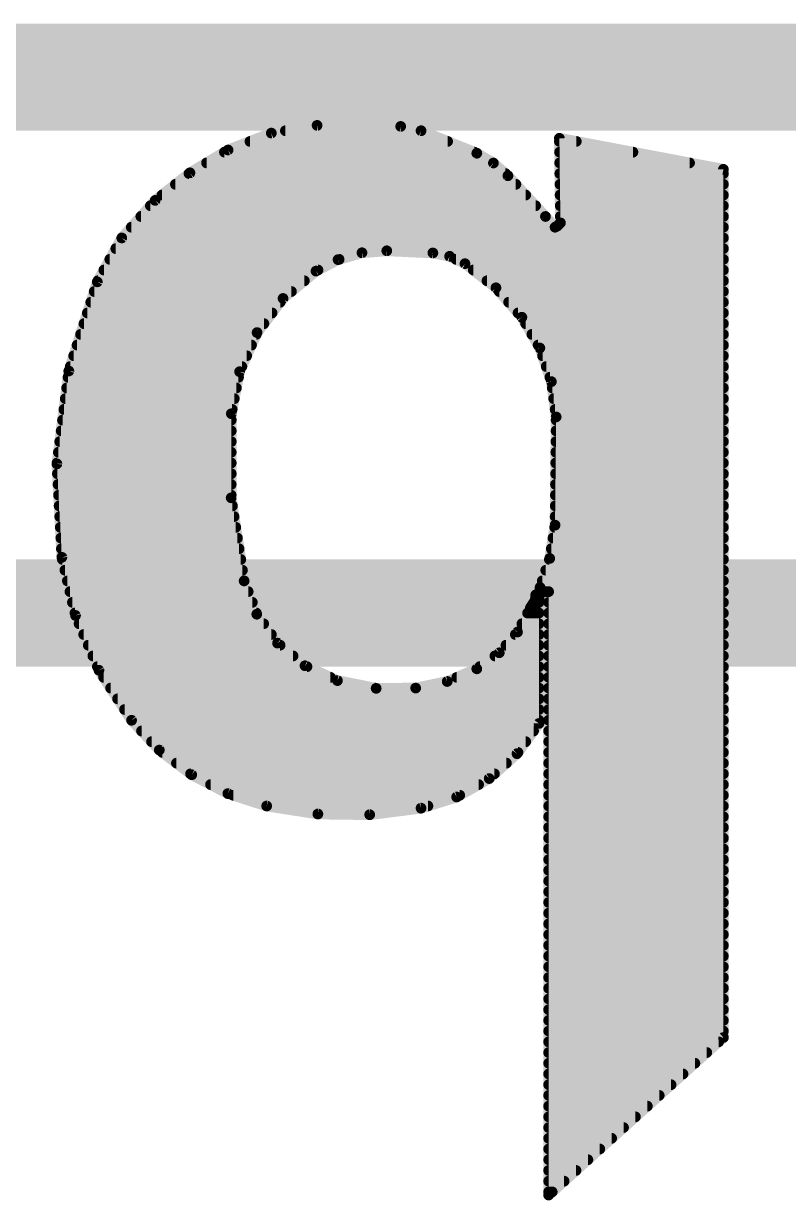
# Model space of a CAD drawing. Extents: x -15.6 to 66.2, y -11.4 to 53.5.
# Drawn here: x 34.151 to 35.963, y 22.738 to 25.527 of the extents above; entities that cross this region are included whole.
import ezdxf

# ---------------------------------------------------------------- set-up
doc = ezdxf.new("R2010")
doc.units = 0
doc.layers.add('1', color=12, linetype='CONTINUOUS')
doc.layers.add('22', color=40, linetype='CONTINUOUS')

msp = doc.modelspace()

# ---------------------------------------------------------------- linework, layer by layer
at = {"layer": '1', "const_width": 0.254}
for points in [[(20.32, 25.4), (39.37, 25.4)], [(22.86, 24.13), (41.91, 24.13)]]:
    msp.add_lwpolyline(points, dxfattribs=at)
at = {"layer": '22', "const_width": 0.0254}
for points in [[(34.8463, 25.2857), (34.7378, 25.2673)], [(35.0444, 25.2832), (34.8463, 25.2857)], [(35.0926, 25.273), (35.0444, 25.2832)], [(34.7378, 25.2673), (34.6354, 25.2273)], [(34.7713, 25.273), (35.0926, 25.273)], [(35.2247, 25.2197), (35.0926, 25.273)], [(35.4203, 25.2552), (35.4228, 25.0546)], [(35.8089, 25.1816), (35.4203, 25.2552)], [(34.6354, 25.2273), (34.5452, 25.1732)], [(34.6873, 25.2476), (35.1556, 25.2476)], [(35.4204, 25.2476), (35.4604, 25.2476)], [(34.6269, 25.2222), (35.2185, 25.2222)], [(35.264, 25.1964), (35.2247, 25.2197)], [(35.4207, 25.2222), (35.5945, 25.2222)], [(34.5452, 25.1732), (34.4627, 25.1079)], [(34.5429, 25.1714), (35.2926, 25.1714)], [(34.5845, 25.1968), (35.2634, 25.1968)], [(35.2984, 25.1663), (35.264, 25.1964)], [(35.421, 25.1968), (35.7286, 25.1968)], [(35.4213, 25.1714), (35.8089, 25.1714)], [(35.8089, 23.1242), (35.8089, 25.1816)], [(34.5108, 25.146), (35.3171, 25.146)], [(35.3873, 25.0698), (35.2984, 25.1663)], [(35.4217, 25.146), (35.8089, 25.146)], [(34.4787, 25.1206), (35.3405, 25.1206)], [(35.422, 25.1206), (35.8089, 25.1206)], [(34.4627, 25.1079), (34.3836, 25.0189)], [(34.4514, 25.0952), (35.3639, 25.0952)], [(35.4223, 25.0952), (35.8089, 25.0952)], [(34.4288, 25.0698), (35.3873, 25.0698)], [(35.4101, 25.0444), (35.3873, 25.0698)], [(35.4226, 25.0698), (35.8089, 25.0698)], [(34.4062, 25.0444), (35.4101, 25.0444)], [(35.4152, 25.0469), (35.4101, 25.0444)], [(35.4101, 25.0444), (35.8089, 25.0444)], [(35.4228, 25.0546), (35.4152, 25.0469)], [(34.3836, 25.0189), (34.3256, 24.9149)], [(34.3837, 25.019), (35.8089, 25.019)], [(34.3695, 24.9936), (35.8089, 24.9936)], [(34.896, 24.9675), (34.9526, 24.9838)], [(34.9526, 24.9838), (35.0114, 24.9885)], [(35.0114, 24.9885), (35.1206, 24.9834)], [(35.1206, 24.9834), (35.1603, 24.9755)], [(34.3553, 24.9682), (34.8985, 24.9682)], [(34.8437, 24.9403), (34.896, 24.9675)], [(35.1603, 24.9755), (35.1968, 24.958)], [(35.1755, 24.9682), (35.8089, 24.9682)], [(35.1968, 24.958), (35.27, 24.9008)], [(34.3412, 24.9428), (34.8485, 24.9428)], [(34.7656, 24.8754), (34.8437, 24.9403)], [(35.2163, 24.9428), (35.8089, 24.9428)], [(34.3256, 24.9149), (34.2582, 24.7036)], [(34.327, 24.9174), (34.8161, 24.9174)], [(35.2488, 24.9174), (35.8089, 24.9174)], [(35.27, 24.9008), (35.3314, 24.831)], [(34.3102, 24.8666), (34.7589, 24.8666)], [(34.3183, 24.892), (34.7855, 24.892)], [(34.7042, 24.7946), (34.7656, 24.8754)], [(35.2778, 24.892), (35.8089, 24.892)], [(35.3001, 24.8666), (35.8089, 24.8666)], [(34.3021, 24.8412), (34.7396, 24.8412)], [(35.3224, 24.8412), (35.8089, 24.8412)], [(34.294, 24.8158), (34.7203, 24.8158)], [(35.3314, 24.831), (35.374, 24.7582)], [(35.3403, 24.8158), (35.8089, 24.8158)], [(34.2859, 24.7904), (34.7023, 24.7904)], [(34.6626, 24.702), (34.7042, 24.7946)], [(35.3551, 24.7904), (35.8089, 24.7904)], [(34.2778, 24.765), (34.6909, 24.765)], [(35.37, 24.765), (35.8089, 24.765)], [(35.374, 24.7582), (35.4014, 24.6784)], [(34.2697, 24.7396), (34.6795, 24.7396)], [(35.3804, 24.7396), (35.8089, 24.7396)], [(34.2582, 24.7036), (34.2299, 24.4836)], [(34.2616, 24.7142), (34.6681, 24.7142)], [(34.6431, 24.6024), (34.6626, 24.702)], [(35.3891, 24.7142), (35.8089, 24.7142)], [(34.2563, 24.6888), (34.6601, 24.6888)], [(35.3978, 24.6888), (35.8089, 24.6888)], [(35.4014, 24.6784), (35.4127, 24.5948)], [(34.253, 24.6634), (34.6551, 24.6634)], [(35.4034, 24.6634), (35.8089, 24.6634)], [(34.2498, 24.638), (34.6501, 24.638)], [(35.4069, 24.638), (35.8089, 24.638)], [(34.2432, 24.5872), (34.6431, 24.5872)], [(34.2465, 24.6126), (34.6451, 24.6126)], [(34.6428, 24.4031), (34.6431, 24.6024)], [(35.4127, 24.5948), (35.4101, 24.3383)], [(35.4103, 24.6126), (35.8089, 24.6126)], [(35.4126, 24.5872), (35.8089, 24.5872)], [(34.24, 24.5618), (34.643, 24.5618)], [(35.4124, 24.5618), (35.8089, 24.5618)], [(34.2367, 24.5364), (34.643, 24.5364)], [(35.4121, 24.5364), (35.8089, 24.5364)], [(34.2334, 24.511), (34.6429, 24.511)], [(35.4119, 24.511), (35.8089, 24.511)], [(34.2299, 24.4836), (34.2417, 24.2621)], [(34.2302, 24.4856), (34.6429, 24.4856)], [(35.4116, 24.4856), (35.8089, 24.4856)], [(34.2312, 24.4602), (34.6429, 24.4602)], [(35.4113, 24.4602), (35.8089, 24.4602)], [(34.2325, 24.4348), (34.6428, 24.4348)], [(35.4111, 24.4348), (35.8089, 24.4348)], [(34.2339, 24.4094), (34.6428, 24.4094)], [(34.6735, 24.2062), (34.6428, 24.4031)], [(35.4108, 24.4094), (35.8089, 24.4094)], [(34.2352, 24.384), (34.6458, 24.384)], [(35.4106, 24.384), (35.8089, 24.384)], [(34.2366, 24.3586), (34.6497, 24.3586)], [(35.4101, 24.3383), (35.3974, 24.2595)], [(35.4103, 24.3586), (35.8089, 24.3586)], [(34.2379, 24.3332), (34.6537, 24.3332)], [(34.2393, 24.3078), (34.6576, 24.3078)], [(35.4052, 24.3078), (35.8089, 24.3078)], [(35.4093, 24.3332), (35.8089, 24.3332)], [(34.2406, 24.2824), (34.6616, 24.2824)], [(35.4011, 24.2824), (35.8089, 24.2824)], [(34.2417, 24.2621), (34.274, 24.1244)], [(34.2429, 24.257), (34.6656, 24.257)], [(35.3974, 24.2595), (35.3746, 24.191)], [(35.3966, 24.257), (35.8089, 24.257)], [(34.2489, 24.2316), (34.6695, 24.2316)], [(35.3881, 24.2316), (35.8089, 24.2316)], [(34.2548, 24.2062), (34.6735, 24.2062)], [(34.7035, 24.1273), (34.6735, 24.2062)], [(35.3797, 24.2062), (35.8089, 24.2062)], [(34.2608, 24.1808), (34.6831, 24.1808)], [(35.3644, 24.1681), (35.3624, 24.1584)], [(35.372, 24.1656), (35.3644, 24.1732)], [(35.3644, 24.1732), (35.3644, 24.1681)], [(35.3746, 24.191), (35.3741, 24.1873)], [(35.3741, 24.1873), (35.3755, 24.1838)], [(35.3755, 24.1838), (35.3785, 24.1814)], [(35.3785, 24.1814), (35.3822, 24.1808)], [(35.3822, 24.1808), (35.3949, 24.1808)], [(35.3822, 24.1808), (35.8089, 24.1808)], [(35.3949, 24.1808), (35.3949, 22.7508)], [(34.2667, 24.1554), (34.6928, 24.1554)], [(35.3517, 24.1427), (35.321, 24.085)], [(35.3568, 24.1503), (35.3517, 24.1427)], [(35.3624, 24.1584), (35.3568, 24.1503)], [(35.3603, 24.1554), (35.372, 24.1554)], [(35.372, 23.8684), (35.372, 24.1656)], [(35.3949, 24.1554), (35.8089, 24.1554)], [(34.2727, 24.13), (34.7024, 24.13)], [(34.274, 24.1244), (34.3296, 23.9944)], [(34.7526, 24.0588), (34.7035, 24.1273)], [(35.345, 24.13), (35.372, 24.13)], [(35.3949, 24.13), (35.8089, 24.13)], [(34.2825, 24.1046), (34.7198, 24.1046)], [(35.321, 24.085), (35.2779, 24.0358)], [(35.3315, 24.1046), (35.372, 24.1046)], [(35.3949, 24.1046), (35.8089, 24.1046)], [(34.2934, 24.0792), (34.738, 24.0792)], [(34.8178, 24.0051), (34.7526, 24.0588)], [(35.316, 24.0792), (35.372, 24.0792)], [(35.3949, 24.0792), (35.8089, 24.0792)], [(34.3042, 24.0538), (34.7587, 24.0538)], [(34.3151, 24.0284), (34.7895, 24.0284)], [(35.2779, 24.0358), (35.2247, 23.9979)], [(35.2675, 24.0284), (35.372, 24.0284)], [(35.2937, 24.0538), (35.372, 24.0538)], [(35.3949, 24.0538), (35.8089, 24.0538)], [(35.3949, 24.0284), (35.8089, 24.0284)], [(34.3259, 24.003), (34.8224, 24.003)], [(34.8945, 23.97), (34.8178, 24.0051)], [(35.2319, 24.003), (35.372, 24.003)], [(35.3949, 24.003), (35.8089, 24.003)], [(34.3296, 23.9944), (34.4068, 23.876)], [(34.3406, 23.9776), (34.8779, 23.9776)], [(35.2247, 23.9979), (35.1546, 23.9679)], [(35.1773, 23.9776), (35.372, 23.9776)], [(35.3949, 23.9776), (35.8089, 23.9776)], [(34.3571, 23.9522), (34.9833, 23.9522)], [(34.9863, 23.9516), (34.8945, 23.97)], [(35.0799, 23.9522), (34.9863, 23.9516)], [(35.1546, 23.9679), (35.0799, 23.9522)], [(35.0799, 23.9522), (35.372, 23.9522)], [(35.3949, 23.9522), (35.8089, 23.9522)], [(34.3737, 23.9268), (35.372, 23.9268)], [(35.3949, 23.9268), (35.8089, 23.9268)], [(34.3902, 23.9014), (35.372, 23.9014)], [(35.3949, 23.9014), (35.8089, 23.9014)], [(34.4068, 23.876), (34.4726, 23.8053)], [(34.4068, 23.876), (35.372, 23.876)], [(35.32, 23.7968), (35.372, 23.8684)], [(35.3949, 23.876), (35.8089, 23.876)], [(34.4304, 23.8506), (35.3591, 23.8506)], [(35.3949, 23.8506), (35.8089, 23.8506)], [(34.4541, 23.8252), (35.3406, 23.8252)], [(34.4726, 23.8053), (34.5494, 23.7469)], [(35.3949, 23.8252), (35.8089, 23.8252)], [(34.4799, 23.7998), (35.3222, 23.7998)], [(35.254, 23.7378), (35.32, 23.7968)], [(35.3949, 23.7998), (35.8089, 23.7998)], [(34.5132, 23.7744), (35.2949, 23.7744)], [(34.5466, 23.749), (35.2665, 23.749)], [(35.3949, 23.7744), (35.8089, 23.7744)], [(35.3949, 23.749), (35.8089, 23.749)], [(34.5494, 23.7469), (34.635, 23.7023)], [(34.594, 23.7236), (35.2289, 23.7236)], [(35.1771, 23.6941), (35.254, 23.7378)], [(35.3949, 23.7236), (35.8089, 23.7236)], [(34.635, 23.7023), (34.7269, 23.6728)], [(34.6476, 23.6982), (35.1842, 23.6982)], [(35.0926, 23.6677), (35.1771, 23.6941)], [(35.3949, 23.6982), (35.8089, 23.6982)], [(34.7269, 23.6728), (34.8482, 23.6539)], [(34.7269, 23.6728), (35.1089, 23.6728)], [(34.9709, 23.6522), (35.0926, 23.6677)], [(35.3949, 23.6728), (35.8089, 23.6728)], [(34.8482, 23.6539), (34.9709, 23.6522)], [(35.3949, 23.6474), (35.8089, 23.6474)], [(35.3949, 23.622), (35.8089, 23.622)], [(35.3949, 23.5966), (35.8089, 23.5966)], [(35.3949, 23.5712), (35.8089, 23.5712)], [(35.3949, 23.5458), (35.8089, 23.5458)], [(35.3949, 23.5204), (35.8089, 23.5204)], [(35.3949, 23.495), (35.8089, 23.495)], [(35.3949, 23.4696), (35.8089, 23.4696)], [(35.3949, 23.4442), (35.8089, 23.4442)], [(35.3949, 23.4188), (35.8089, 23.4188)], [(35.3949, 23.3934), (35.8089, 23.3934)], [(35.3949, 23.368), (35.8089, 23.368)], [(35.3949, 23.3426), (35.8089, 23.3426)], [(35.3949, 23.3172), (35.8089, 23.3172)], [(35.3949, 23.2918), (35.8089, 23.2918)], [(35.3949, 23.2664), (35.8089, 23.2664)], [(35.3949, 23.241), (35.8089, 23.241)], [(35.3949, 23.2156), (35.8089, 23.2156)], [(35.3949, 23.1902), (35.8089, 23.1902)], [(35.3949, 23.1648), (35.8089, 23.1648)], [(35.3949, 23.1394), (35.8089, 23.1394)], [(35.3949, 22.7508), (35.8089, 23.1242)], [(35.3949, 23.114), (35.7976, 23.114)], [(35.3949, 23.0886), (35.7694, 23.0886)], [(35.3949, 23.0632), (35.7413, 23.0632)], [(35.3949, 23.0378), (35.7131, 23.0378)], [(35.3949, 23.0124), (35.6849, 23.0124)], [(35.3949, 22.987), (35.6568, 22.987)], [(35.3949, 22.9616), (35.6286, 22.9616)], [(35.3949, 22.9362), (35.6005, 22.9362)], [(35.3949, 22.9108), (35.5723, 22.9108)], [(35.3949, 22.8854), (35.5441, 22.8854)], [(35.3949, 22.86), (35.516, 22.86)], [(35.3949, 22.8346), (35.4878, 22.8346)], [(35.3949, 22.8092), (35.4596, 22.8092)], [(35.3949, 22.7838), (35.4315, 22.7838)], [(35.3949, 22.7584), (35.4033, 22.7584)]]:
    msp.add_lwpolyline(points, dxfattribs=at)
at = {"layer": '22', "const_width": 0.0127}
for points in [[(34.8464, 25.292, 1), (34.8462, 25.2794)], [(34.8474, 25.2794, 1), (34.8452, 25.292)], [(35.0457, 25.2894, 1), (35.0431, 25.277)], [(35.0443, 25.2769, 1), (35.0445, 25.2895)], [(34.7368, 25.2736, 1), (34.7389, 25.2611)], [(34.7402, 25.2614, 1), (34.7355, 25.2733)], [(34.7713, 25.2794, 1), (34.7713, 25.2666)], [(35.095, 25.2789, 1), (35.0902, 25.2671)], [(35.0913, 25.2668, 1), (35.0939, 25.2792)], [(35.0926, 25.2666, 1), (35.0926, 25.2794)], [(35.4266, 25.2553, 1), (35.414, 25.2551)], [(35.4215, 25.2614, 1), (35.4191, 25.249)], [(34.6387, 25.2219, 1), (34.6321, 25.2327)], [(34.6873, 25.254, 1), (34.6873, 25.2413)], [(35.1556, 25.2413, 1), (35.1556, 25.254)], [(35.4204, 25.254, 1), (35.4204, 25.2413)], [(35.4604, 25.2413, 1), (35.4604, 25.254)], [(34.6269, 25.2286, 1), (34.6269, 25.2158)], [(34.6331, 25.2332, 1), (34.6377, 25.2214)], [(35.2279, 25.2252, 1), (35.2215, 25.2142)], [(35.2185, 25.2158, 1), (35.2185, 25.2286)], [(35.2223, 25.2138, 1), (35.2271, 25.2256)], [(35.4207, 25.2286, 1), (35.4207, 25.2158)], [(35.5945, 25.2158, 1), (35.5945, 25.2286)], [(34.5429, 25.1778, 1), (34.5429, 25.1651)], [(34.5419, 25.1787, 1), (34.5484, 25.1678)], [(34.5491, 25.1682, 1), (34.5412, 25.1782)], [(34.5845, 25.2032, 1), (34.5845, 25.1904)], [(35.2682, 25.2012, 1), (35.2599, 25.1917)], [(35.2608, 25.191, 1), (35.2673, 25.2019)], [(35.2634, 25.1904, 1), (35.2634, 25.2032)], [(35.2926, 25.1651, 1), (35.2926, 25.1778)], [(35.421, 25.2032, 1), (35.421, 25.1904)], [(35.4213, 25.1778, 1), (35.4213, 25.1651)], [(35.7286, 25.1904, 1), (35.7286, 25.2032)], [(35.8152, 25.1816, 1), (35.8026, 25.1816)], [(35.8077, 25.1754, 1), (35.8101, 25.1878)], [(35.8089, 25.1651, 1), (35.8089, 25.1778)], [(34.5108, 25.1524, 1), (34.5108, 25.1396)], [(35.3031, 25.1706, 1), (35.2937, 25.162)], [(35.2942, 25.1615, 1), (35.3026, 25.1711)], [(35.3171, 25.1396, 1), (35.3171, 25.1524)], [(35.4217, 25.1524, 1), (35.4217, 25.1396)], [(35.8089, 25.1396, 1), (35.8089, 25.1524)], [(34.4787, 25.127, 1), (34.4787, 25.1142)], [(35.3405, 25.1142, 1), (35.3405, 25.127)], [(35.422, 25.127, 1), (35.422, 25.1142)], [(35.8089, 25.1142, 1), (35.8089, 25.127)], [(34.4514, 25.1016, 1), (34.4514, 25.0889)], [(34.4588, 25.1129, 1), (34.4666, 25.1029)], [(34.4674, 25.1037, 1), (34.458, 25.1121)], [(35.3639, 25.0889, 1), (35.3639, 25.1016)], [(35.4223, 25.1016, 1), (35.4223, 25.0889)], [(35.8089, 25.0889, 1), (35.8089, 25.1016)], [(34.4288, 25.0762, 1), (34.4288, 25.0634)], [(35.392, 25.074, 1), (35.3826, 25.0656)], [(35.3826, 25.0655, 1), (35.392, 25.0741)], [(35.3873, 25.0634, 1), (35.3873, 25.0762)], [(35.4226, 25.0762, 1), (35.4226, 25.0634)], [(35.8089, 25.0634, 1), (35.8089, 25.0762)], [(34.4062, 25.0508, 1), (34.4062, 25.038)], [(35.4101, 25.0508, 1), (35.4101, 25.038)], [(35.4073, 25.0501, 1), (35.4129, 25.0387)], [(35.4054, 25.0402, 1), (35.4148, 25.0486)], [(35.4107, 25.0514, 1), (35.4197, 25.0424)], [(35.4101, 25.038, 1), (35.4101, 25.0508)], [(35.418, 25.0412, 1), (35.4124, 25.0526)], [(35.4165, 25.0545, 1), (35.4291, 25.0547)], [(35.4273, 25.0501, 1), (35.4183, 25.0591)], [(35.8089, 25.038, 1), (35.8089, 25.0508)], [(34.3788, 25.0231, 1), (34.3883, 25.0147)], [(34.3837, 25.0254, 1), (34.3837, 25.0127)], [(34.3891, 25.0158, 1), (34.378, 25.022)], [(35.8089, 25.0127, 1), (35.8089, 25.0254)], [(34.3695, 25, 1), (34.3695, 24.9872)], [(34.9521, 24.9901, 1), (34.9532, 24.9774)], [(34.9544, 24.9777, 1), (34.9509, 24.9899)], [(35.0117, 24.9948, 1), (35.0111, 24.9822)], [(35.0119, 24.9822, 1), (35.0109, 24.9948)], [(35.1218, 24.9896, 1), (35.1194, 24.9772)], [(35.1203, 24.9771, 1), (35.1209, 24.9897)], [(35.8089, 24.9872, 1), (35.8089, 25)], [(34.3553, 24.9746, 1), (34.3553, 24.9618)], [(34.8942, 24.9736, 1), (34.8978, 24.9614)], [(34.8989, 24.9618, 1), (34.8931, 24.9731)], [(34.8985, 24.9618, 1), (34.8985, 24.9746)], [(35.163, 24.9812, 1), (35.1575, 24.9697)], [(35.159, 24.9692, 1), (35.1615, 24.9817)], [(35.1755, 24.9746, 1), (35.1755, 24.9618)], [(35.2007, 24.963, 1), (35.1929, 24.953)], [(35.1941, 24.9523, 1), (35.1995, 24.9637)], [(35.8089, 24.9618, 1), (35.8089, 24.9746)], [(34.3412, 24.9492, 1), (34.3412, 24.9365)], [(34.8408, 24.9459, 1), (34.8466, 24.9347)], [(34.8478, 24.9354, 1), (34.8396, 24.9452)], [(34.8485, 24.9365, 1), (34.8485, 24.9492)], [(35.2163, 24.9492, 1), (35.2163, 24.9365)], [(35.8089, 24.9365, 1), (35.8089, 24.9492)], [(34.3201, 24.918, 1), (34.3311, 24.9118)], [(34.3316, 24.913, 1), (34.3196, 24.9168)], [(34.327, 24.9238, 1), (34.327, 24.911)], [(34.8161, 24.911, 1), (34.8161, 24.9238)], [(35.2488, 24.9238, 1), (35.2488, 24.911)], [(35.2748, 24.905, 1), (35.2653, 24.8966)], [(35.2661, 24.8958, 1), (35.274, 24.9058)], [(35.8089, 24.911, 1), (35.8089, 24.9238)], [(34.3102, 24.873, 1), (34.3102, 24.8603)], [(34.3183, 24.8984, 1), (34.3183, 24.8856)], [(34.7589, 24.8603, 1), (34.7589, 24.873)], [(34.7616, 24.8803, 1), (34.7697, 24.8706)], [(34.7707, 24.8716, 1), (34.7606, 24.8793)], [(34.7855, 24.8856, 1), (34.7855, 24.8984)], [(35.2778, 24.8984, 1), (35.2778, 24.8856)], [(35.3001, 24.873, 1), (35.3001, 24.8603)], [(35.8089, 24.8856, 1), (35.8089, 24.8984)], [(35.8089, 24.8603, 1), (35.8089, 24.873)], [(34.3021, 24.8476, 1), (34.3021, 24.8348)], [(34.7396, 24.8348, 1), (34.7396, 24.8476)], [(35.3224, 24.8476, 1), (35.3224, 24.8348)], [(35.8089, 24.8348, 1), (35.8089, 24.8476)], [(34.294, 24.8222, 1), (34.294, 24.8094)], [(34.7203, 24.8094, 1), (34.7203, 24.8222)], [(35.3369, 24.8342, 1), (35.3259, 24.8278)], [(35.3266, 24.8268, 1), (35.3362, 24.8352)], [(35.3403, 24.8222, 1), (35.3403, 24.8094)], [(35.8089, 24.8094, 1), (35.8089, 24.8222)], [(34.2859, 24.7968, 1), (34.2859, 24.7841)], [(34.6991, 24.7985, 1), (34.7093, 24.7908)], [(34.71, 24.792, 1), (34.6984, 24.7972)], [(34.7023, 24.7841, 1), (34.7023, 24.7968)], [(35.3551, 24.7968, 1), (35.3551, 24.7841)], [(35.8089, 24.7841, 1), (35.8089, 24.7968)], [(34.2778, 24.7714, 1), (34.2778, 24.7586)], [(34.6909, 24.7586, 1), (34.6909, 24.7714)], [(35.37, 24.7714, 1), (35.37, 24.7586)], [(35.38, 24.7602, 1), (35.368, 24.7561)], [(35.3685, 24.755, 1), (35.3795, 24.7614)], [(35.8089, 24.7586, 1), (35.8089, 24.7714)], [(34.2697, 24.746, 1), (34.2697, 24.7333)], [(34.6795, 24.7333, 1), (34.6795, 24.746)], [(35.3804, 24.746, 1), (35.3804, 24.7333)], [(35.8089, 24.7333, 1), (35.8089, 24.746)], [(34.2521, 24.7055, 1), (34.2642, 24.7017)], [(34.2645, 24.7028, 1), (34.2519, 24.7044)], [(34.2616, 24.7206, 1), (34.2616, 24.7079)], [(34.6569, 24.7046, 1), (34.6684, 24.6994)], [(34.6689, 24.7008, 1), (34.6564, 24.7032)], [(34.6681, 24.7079, 1), (34.6681, 24.7206)], [(35.3891, 24.7206, 1), (35.3891, 24.7079)], [(35.8089, 24.7079, 1), (35.8089, 24.7206)], [(34.2563, 24.6952, 1), (34.2563, 24.6824)], [(34.6601, 24.6824, 1), (34.6601, 24.6952)], [(35.3978, 24.6952, 1), (35.3978, 24.6824)], [(35.4077, 24.6793, 1), (35.3951, 24.6776)], [(35.3954, 24.6763, 1), (35.4074, 24.6805)], [(35.8089, 24.6824, 1), (35.8089, 24.6952)], [(34.253, 24.6698, 1), (34.253, 24.6571)], [(34.6551, 24.6571, 1), (34.6551, 24.6698)], [(35.4034, 24.6698, 1), (35.4034, 24.6571)], [(35.8089, 24.6571, 1), (35.8089, 24.6698)], [(34.2498, 24.6444, 1), (34.2498, 24.6317)], [(34.6501, 24.6317, 1), (34.6501, 24.6444)], [(35.4069, 24.6444, 1), (35.4069, 24.6317)], [(35.8089, 24.6317, 1), (35.8089, 24.6444)], [(34.2432, 24.5936, 1), (34.2432, 24.5809)], [(34.2465, 24.619, 1), (34.2465, 24.6062)], [(34.6369, 24.6036, 1), (34.6493, 24.6012)], [(34.6494, 24.6024, 1), (34.6368, 24.6024)], [(34.6431, 24.5809, 1), (34.6431, 24.5936)], [(34.6451, 24.6062, 1), (34.6451, 24.619)], [(35.4103, 24.619, 1), (35.4103, 24.6062)], [(35.4126, 24.5936, 1), (35.4126, 24.5809)], [(35.419, 24.5947, 1), (35.4064, 24.5949)], [(35.4064, 24.594, 1), (35.419, 24.5956)], [(35.8089, 24.6062, 1), (35.8089, 24.619)], [(35.8089, 24.5809, 1), (35.8089, 24.5936)], [(34.24, 24.5682, 1), (34.24, 24.5555)], [(34.643, 24.5555, 1), (34.643, 24.5682)], [(35.4124, 24.5682, 1), (35.4124, 24.5555)], [(35.8089, 24.5555, 1), (35.8089, 24.5682)], [(34.2367, 24.5428, 1), (34.2367, 24.53)], [(34.643, 24.53, 1), (34.643, 24.5428)], [(35.4121, 24.5428, 1), (35.4121, 24.53)], [(35.8089, 24.53, 1), (35.8089, 24.5428)], [(34.2334, 24.5174, 1), (34.2334, 24.5047)], [(34.6429, 24.5047, 1), (34.6429, 24.5174)], [(35.4119, 24.5174, 1), (35.4119, 24.5047)], [(35.8089, 24.5047, 1), (35.8089, 24.5174)], [(34.2363, 24.4839, 1), (34.2236, 24.4833)], [(34.2236, 24.4844, 1), (34.2362, 24.4828)], [(34.2302, 24.492, 1), (34.2302, 24.4793)], [(34.6429, 24.4793, 1), (34.6429, 24.492)], [(35.4116, 24.492, 1), (35.4116, 24.4793)], [(35.8089, 24.4793, 1), (35.8089, 24.492)], [(34.2312, 24.4666, 1), (34.2312, 24.4538)], [(34.6429, 24.4538, 1), (34.6429, 24.4666)], [(35.4113, 24.4666, 1), (35.4113, 24.4538)], [(35.8089, 24.4538, 1), (35.8089, 24.4666)], [(34.2325, 24.4412, 1), (34.2325, 24.4285)], [(34.6428, 24.4285, 1), (34.6428, 24.4412)], [(35.4111, 24.4412, 1), (35.4111, 24.4285)], [(35.8089, 24.4285, 1), (35.8089, 24.4412)], [(34.2339, 24.4158, 1), (34.2339, 24.4031)], [(34.649, 24.4041, 1), (34.6365, 24.4021)], [(34.6364, 24.4031, 1), (34.6491, 24.4031)], [(34.6428, 24.4031, 1), (34.6428, 24.4158)], [(35.4108, 24.4158, 1), (35.4108, 24.4031)], [(35.8089, 24.4031, 1), (35.8089, 24.4158)], [(34.2352, 24.3904, 1), (34.2352, 24.3776)], [(34.6458, 24.3776, 1), (34.6458, 24.3904)], [(35.4106, 24.3904, 1), (35.4106, 24.3776)], [(35.8089, 24.3776, 1), (35.8089, 24.3904)], [(34.2366, 24.365, 1), (34.2366, 24.3523)], [(34.6497, 24.3523, 1), (34.6497, 24.365)], [(35.4164, 24.3373, 1), (35.4038, 24.3393)], [(35.4103, 24.365, 1), (35.4103, 24.3523)], [(35.8089, 24.3523, 1), (35.8089, 24.365)], [(34.2379, 24.3396, 1), (34.2379, 24.3269)], [(34.2393, 24.3142, 1), (34.2393, 24.3014)], [(34.6537, 24.3269, 1), (34.6537, 24.3396)], [(34.6576, 24.3014, 1), (34.6576, 24.3142)], [(35.4052, 24.3142, 1), (35.4052, 24.3014)], [(35.4093, 24.3396, 1), (35.4093, 24.3269)], [(35.4038, 24.3384, 1), (35.4164, 24.3382)], [(35.8089, 24.3269, 1), (35.8089, 24.3396)], [(35.8089, 24.3014, 1), (35.8089, 24.3142)], [(34.2406, 24.2888, 1), (34.2406, 24.2761)], [(34.6616, 24.2761, 1), (34.6616, 24.2888)], [(35.4011, 24.2888, 1), (35.4011, 24.2761)], [(35.8089, 24.2761, 1), (35.8089, 24.2888)], [(34.2479, 24.2636, 1), (34.2355, 24.2606)], [(34.2354, 24.2618, 1), (34.248, 24.2624)], [(34.2429, 24.2634, 1), (34.2429, 24.2507)], [(34.6656, 24.2507, 1), (34.6656, 24.2634)], [(35.3966, 24.2634, 1), (35.3966, 24.2507)], [(35.3911, 24.2605, 1), (35.4037, 24.2585)], [(35.4034, 24.2575, 1), (35.3914, 24.2615)], [(35.8089, 24.2507, 1), (35.8089, 24.2634)], [(34.2489, 24.238, 1), (34.2489, 24.2252)], [(34.6695, 24.2252, 1), (34.6695, 24.238)], [(35.3881, 24.238, 1), (35.3881, 24.2252)], [(35.8089, 24.2252, 1), (35.8089, 24.238)], [(34.2548, 24.2126, 1), (34.2548, 24.1999)], [(34.6794, 24.2085, 1), (34.6676, 24.2039)], [(34.6672, 24.2052, 1), (34.6798, 24.2072)], [(34.6735, 24.1999, 1), (34.6735, 24.2126)], [(35.3797, 24.2126, 1), (35.3797, 24.1999)], [(35.8089, 24.1999, 1), (35.8089, 24.2126)], [(34.2608, 24.1872, 1), (34.2608, 24.1745)], [(34.6831, 24.1745, 1), (34.6831, 24.1872)], [(35.3689, 24.1777, 1), (35.3599, 24.1687)], [(35.3708, 24.1732, 1), (35.3581, 24.1732)], [(35.3706, 24.1668, 1), (35.3582, 24.1694)], [(35.38, 24.1896, 1), (35.3682, 24.1849)], [(35.3678, 24.1881, 1), (35.3804, 24.1864)], [(35.3686, 24.193, 1), (35.3806, 24.189)], [(35.3809, 24.1902, 1), (35.3683, 24.1918)], [(35.3795, 24.1887, 1), (35.3716, 24.1788)], [(35.3696, 24.1814, 1), (35.3814, 24.1861)], [(35.3795, 24.1877, 1), (35.3775, 24.1751)], [(35.3745, 24.1764, 1), (35.3824, 24.1864)], [(35.3822, 24.1872, 1), (35.3822, 24.1745)], [(35.3822, 24.1872, 1), (35.3822, 24.1745)], [(35.3812, 24.1745, 1), (35.3832, 24.1871)], [(35.4012, 24.1808, 1), (35.3886, 24.1808)], [(35.3949, 24.1745, 1), (35.3949, 24.1872)], [(35.8089, 24.1745, 1), (35.8089, 24.1872)], [(34.2667, 24.1618, 1), (34.2667, 24.149)], [(34.6928, 24.149, 1), (34.6928, 24.1618)], [(35.3464, 24.1462, 1), (35.357, 24.1392)], [(35.3573, 24.1397, 1), (35.3461, 24.1457)], [(35.3516, 24.1539, 1), (35.362, 24.1467)], [(35.3621, 24.1468, 1), (35.3515, 24.1538)], [(35.3603, 24.1618, 1), (35.3603, 24.149)], [(35.3562, 24.1597, 1), (35.3686, 24.1572)], [(35.3676, 24.1548, 1), (35.3572, 24.162)], [(35.3581, 24.1681, 1), (35.3708, 24.1681)], [(35.3783, 24.1656, 1), (35.3657, 24.1656)], [(35.3675, 24.1611, 1), (35.3765, 24.1701)], [(35.372, 24.149, 1), (35.372, 24.1618)], [(35.3949, 24.1618, 1), (35.3949, 24.149)], [(35.8089, 24.149, 1), (35.8089, 24.1618)], [(34.2727, 24.1364, 1), (34.2727, 24.1237)], [(34.2798, 24.1269, 1), (34.2682, 24.122)], [(34.2678, 24.123, 1), (34.2802, 24.1259)], [(34.7086, 24.131, 1), (34.6983, 24.1236)], [(34.6975, 24.1251, 1), (34.7094, 24.1296)], [(34.7024, 24.1237, 1), (34.7024, 24.1364)], [(35.345, 24.1364, 1), (35.345, 24.1237)], [(35.372, 24.1237, 1), (35.372, 24.1364)], [(35.3949, 24.1364, 1), (35.3949, 24.1237)], [(35.8089, 24.1237, 1), (35.8089, 24.1364)], [(34.2825, 24.111, 1), (34.2825, 24.0983)], [(34.7198, 24.0983, 1), (34.7198, 24.111)], [(35.3258, 24.0808, 1), (35.3163, 24.0892)], [(35.3315, 24.111, 1), (35.3315, 24.0983)], [(35.372, 24.0983, 1), (35.372, 24.111)], [(35.3949, 24.111, 1), (35.3949, 24.0983)], [(35.8089, 24.0983, 1), (35.8089, 24.111)], [(34.2934, 24.0856, 1), (34.2934, 24.0728)], [(34.738, 24.0728, 1), (34.738, 24.0856)], [(34.7567, 24.0637, 1), (34.7486, 24.0539)], [(34.7475, 24.0551, 1), (34.7578, 24.0625)], [(35.316, 24.0856, 1), (35.316, 24.0728)], [(35.3154, 24.088, 1), (35.3266, 24.082)], [(35.372, 24.0728, 1), (35.372, 24.0856)], [(35.3949, 24.0856, 1), (35.3949, 24.0728)], [(35.8089, 24.0728, 1), (35.8089, 24.0856)], [(34.3042, 24.0602, 1), (34.3042, 24.0475)], [(34.3151, 24.0348, 1), (34.3151, 24.0221)], [(34.7587, 24.0475, 1), (34.7587, 24.0602)], [(34.7895, 24.0221, 1), (34.7895, 24.0348)], [(35.2675, 24.0348, 1), (35.2675, 24.0221)], [(35.2732, 24.04, 1), (35.2827, 24.0317)], [(35.2816, 24.0307, 1), (35.2742, 24.041)], [(35.2937, 24.0602, 1), (35.2937, 24.0475)], [(35.372, 24.0475, 1), (35.372, 24.0602)], [(35.372, 24.0221, 1), (35.372, 24.0348)], [(35.3949, 24.0602, 1), (35.3949, 24.0475)], [(35.3949, 24.0348, 1), (35.3949, 24.0221)], [(35.8089, 24.0475, 1), (35.8089, 24.0602)], [(35.8089, 24.0221, 1), (35.8089, 24.0348)], [(34.3259, 24.0094, 1), (34.3259, 23.9966)], [(34.8204, 24.0109, 1), (34.8151, 23.9993)], [(34.8137, 24.0002, 1), (34.8218, 24.01)], [(34.8224, 23.9966, 1), (34.8224, 24.0094)], [(35.2319, 24.0094, 1), (35.2319, 23.9966)], [(35.372, 23.9966, 1), (35.372, 24.0094)], [(35.3949, 24.0094, 1), (35.3949, 23.9966)], [(35.8089, 23.9966, 1), (35.8089, 24.0094)], [(34.3349, 23.9979, 1), (34.3243, 23.991)], [(34.3238, 23.992, 1), (34.3354, 23.9969)], [(34.3406, 23.984, 1), (34.3406, 23.9713)], [(34.8779, 23.9713, 1), (34.8779, 23.984)], [(35.1773, 23.984, 1), (35.1773, 23.9713)], [(35.221, 24.0031, 1), (35.2284, 23.9927)], [(35.2272, 23.9921, 1), (35.2222, 24.0037)], [(35.372, 23.9713, 1), (35.372, 23.984)], [(35.3949, 23.984, 1), (35.3949, 23.9713)], [(35.8089, 23.9713, 1), (35.8089, 23.984)], [(34.3571, 23.9586, 1), (34.3571, 23.9459)], [(34.8957, 23.9762, 1), (34.8933, 23.9638)], [(34.8919, 23.9642, 1), (34.8971, 23.9758)], [(34.9862, 23.958, 1), (34.9863, 23.9453)], [(34.9833, 23.9459, 1), (34.9833, 23.9586)], [(34.985, 23.9454, 1), (34.9875, 23.9578)], [(35.0799, 23.9586, 1), (35.0799, 23.9459)], [(35.0786, 23.9584, 1), (35.0812, 23.946)], [(35.0799, 23.9459, 1), (35.0799, 23.9585)], [(35.1521, 23.9737, 1), (35.1571, 23.962)], [(35.1559, 23.9617, 1), (35.1533, 23.9741)], [(35.372, 23.9459, 1), (35.372, 23.9586)], [(35.3949, 23.9586, 1), (35.3949, 23.9459)], [(35.8089, 23.9459, 1), (35.8089, 23.9586)], [(34.3737, 23.9332, 1), (34.3737, 23.9204)], [(35.372, 23.9204, 1), (35.372, 23.9332)], [(35.3949, 23.9332, 1), (35.3949, 23.9204)], [(35.8089, 23.9204, 1), (35.8089, 23.9332)], [(34.3902, 23.9078, 1), (34.3902, 23.8951)], [(35.372, 23.8951, 1), (35.372, 23.9078)], [(35.3949, 23.9078, 1), (35.3949, 23.8951)], [(35.8089, 23.8951, 1), (35.8089, 23.9078)], [(34.4068, 23.8824, 1), (34.4068, 23.8697)], [(34.4114, 23.8803, 1), (34.4022, 23.8717)], [(34.4015, 23.8725, 1), (34.4121, 23.8795)], [(35.3657, 23.8684, 1), (35.3783, 23.8684)], [(35.3771, 23.8647, 1), (35.3669, 23.8721)], [(35.372, 23.8697, 1), (35.372, 23.8824)], [(35.3949, 23.8824, 1), (35.3949, 23.8697)], [(35.8089, 23.8697, 1), (35.8089, 23.8824)], [(34.4304, 23.857, 1), (34.4304, 23.8442)], [(35.3591, 23.8442, 1), (35.3591, 23.857)], [(35.3949, 23.857, 1), (35.3949, 23.8442)], [(35.8089, 23.8442, 1), (35.8089, 23.857)], [(34.4541, 23.8316, 1), (34.4541, 23.8189)], [(34.4764, 23.8104, 1), (34.4687, 23.8003)], [(35.3406, 23.8189, 1), (35.3406, 23.8316)], [(35.3949, 23.8316, 1), (35.3949, 23.8189)], [(35.8089, 23.8189, 1), (35.8089, 23.8316)], [(34.4679, 23.801, 1), (34.4772, 23.8097)], [(34.4799, 23.8062, 1), (34.4799, 23.7934)], [(35.3148, 23.8005, 1), (35.3251, 23.7931)], [(35.3242, 23.7921, 1), (35.3157, 23.8015)], [(35.3222, 23.7934, 1), (35.3222, 23.8062)], [(35.3949, 23.8062, 1), (35.3949, 23.7934)], [(35.8089, 23.7934, 1), (35.8089, 23.8062)], [(34.5132, 23.7808, 1), (34.5132, 23.768)], [(34.5466, 23.7554, 1), (34.5466, 23.7427)], [(35.2665, 23.7427, 1), (35.2665, 23.7554)], [(35.2949, 23.768, 1), (35.2949, 23.7808)], [(35.3949, 23.7808, 1), (35.3949, 23.768)], [(35.3949, 23.7554, 1), (35.3949, 23.7427)], [(35.8089, 23.768, 1), (35.8089, 23.7808)], [(35.8089, 23.7427, 1), (35.8089, 23.7554)], [(34.5523, 23.7525, 1), (34.5464, 23.7412)], [(34.5455, 23.7418, 1), (34.5532, 23.7519)], [(34.594, 23.73, 1), (34.594, 23.7172)], [(35.2289, 23.7172, 1), (35.2289, 23.73)], [(35.2498, 23.7426, 1), (35.2582, 23.7331)], [(35.2571, 23.7323, 1), (35.2509, 23.7434)], [(35.3949, 23.73, 1), (35.3949, 23.7172)], [(35.8089, 23.7172, 1), (35.8089, 23.73)], [(34.6369, 23.7083, 1), (34.633, 23.6962)], [(34.632, 23.6966, 1), (34.6379, 23.7079)], [(34.6476, 23.7046, 1), (34.6476, 23.6918)], [(35.1739, 23.6997, 1), (35.1802, 23.6886)], [(35.1789, 23.6881, 1), (35.1752, 23.7002)], [(35.1842, 23.6918, 1), (35.1842, 23.7046)], [(35.3949, 23.7046, 1), (35.3949, 23.6918)], [(35.8089, 23.6918, 1), (35.8089, 23.7046)], [(34.7269, 23.6792, 1), (34.7269, 23.6665)], [(34.7279, 23.6791, 1), (34.7259, 23.6665)], [(34.725, 23.6668, 1), (34.7288, 23.6788)], [(35.0907, 23.6738, 1), (35.0945, 23.6616)], [(35.0934, 23.6614, 1), (35.0918, 23.674)], [(35.1089, 23.6665, 1), (35.1089, 23.6792)], [(35.3949, 23.6792, 1), (35.3949, 23.6665)], [(35.8089, 23.6665, 1), (35.8089, 23.6792)], [(34.8482, 23.6602, 1), (34.8481, 23.6475)], [(34.8472, 23.6476, 1), (34.8491, 23.6602)], [(34.9701, 23.6585, 1), (34.9717, 23.6459)], [(34.9708, 23.6458, 1), (34.971, 23.6585)], [(35.3949, 23.6538, 1), (35.3949, 23.641)], [(35.8089, 23.641, 1), (35.8089, 23.6538)], [(35.3949, 23.6284, 1), (35.3949, 23.6156)], [(35.8089, 23.6156, 1), (35.8089, 23.6284)], [(35.3949, 23.603, 1), (35.3949, 23.5903)], [(35.8089, 23.5903, 1), (35.8089, 23.603)], [(35.3949, 23.5776, 1), (35.3949, 23.5648)], [(35.8089, 23.5648, 1), (35.8089, 23.5776)], [(35.3949, 23.5522, 1), (35.3949, 23.5394)], [(35.8089, 23.5394, 1), (35.8089, 23.5522)], [(35.3949, 23.5268, 1), (35.3949, 23.5141)], [(35.8089, 23.5141, 1), (35.8089, 23.5268)], [(35.3949, 23.5014, 1), (35.3949, 23.4886)], [(35.8089, 23.4886, 1), (35.8089, 23.5014)], [(35.3949, 23.476, 1), (35.3949, 23.4632)], [(35.3949, 23.4506, 1), (35.3949, 23.4379)], [(35.8089, 23.4632, 1), (35.8089, 23.476)], [(35.8089, 23.4379, 1), (35.8089, 23.4506)], [(35.3949, 23.4252, 1), (35.3949, 23.4124)], [(35.8089, 23.4124, 1), (35.8089, 23.4252)], [(35.3949, 23.3998, 1), (35.3949, 23.387)], [(35.8089, 23.387, 1), (35.8089, 23.3998)], [(35.3949, 23.3744, 1), (35.3949, 23.3617)], [(35.8089, 23.3617, 1), (35.8089, 23.3744)], [(35.3949, 23.349, 1), (35.3949, 23.3362)], [(35.8089, 23.3362, 1), (35.8089, 23.349)], [(35.3949, 23.3236, 1), (35.3949, 23.3108)], [(35.8089, 23.3108, 1), (35.8089, 23.3236)], [(35.3949, 23.2982, 1), (35.3949, 23.2855)], [(35.8089, 23.2855, 1), (35.8089, 23.2982)], [(35.3949, 23.2728, 1), (35.3949, 23.26)], [(35.8089, 23.26, 1), (35.8089, 23.2728)], [(35.3949, 23.2474, 1), (35.3949, 23.2346)], [(35.8089, 23.2346, 1), (35.8089, 23.2474)], [(35.3949, 23.222, 1), (35.3949, 23.2093)], [(35.8089, 23.2093, 1), (35.8089, 23.222)], [(35.3949, 23.1966, 1), (35.3949, 23.1838)], [(35.3949, 23.1712, 1), (35.3949, 23.1584)], [(35.8089, 23.1838, 1), (35.8089, 23.1966)], [(35.8089, 23.1584, 1), (35.8089, 23.1712)], [(35.3949, 23.1458, 1), (35.3949, 23.1331)], [(35.8089, 23.1331, 1), (35.8089, 23.1458)], [(35.3949, 23.1204, 1), (35.3949, 23.1076)], [(35.7976, 23.1076, 1), (35.7976, 23.1204)], [(35.8026, 23.1242, 1), (35.8152, 23.1242)], [(35.8132, 23.1195, 1), (35.8046, 23.1289)], [(35.3949, 23.095, 1), (35.3949, 23.0822)], [(35.7694, 23.0822, 1), (35.7694, 23.095)], [(35.3949, 23.0696, 1), (35.3949, 23.0569)], [(35.7413, 23.0569, 1), (35.7413, 23.0696)], [(35.3949, 23.0442, 1), (35.3949, 23.0314)], [(35.7131, 23.0314, 1), (35.7131, 23.0442)], [(35.3949, 23.0188, 1), (35.3949, 23.006)], [(35.6849, 23.006, 1), (35.6849, 23.0188)], [(35.3949, 22.9934, 1), (35.3949, 22.9807)], [(35.6568, 22.9807, 1), (35.6568, 22.9934)], [(35.3949, 22.968, 1), (35.3949, 22.9552)], [(35.6286, 22.9552, 1), (35.6286, 22.968)], [(35.3949, 22.9426, 1), (35.3949, 22.9298)], [(35.6005, 22.9298, 1), (35.6005, 22.9426)], [(35.3949, 22.9172, 1), (35.3949, 22.9045)], [(35.3949, 22.8918, 1), (35.3949, 22.879)], [(35.5441, 22.879, 1), (35.5441, 22.8918)], [(35.5723, 22.9045, 1), (35.5723, 22.9172)], [(35.3949, 22.8664, 1), (35.3949, 22.8536)], [(35.516, 22.8536, 1), (35.516, 22.8664)], [(35.3949, 22.841, 1), (35.3949, 22.8283)], [(35.4878, 22.8283, 1), (35.4878, 22.841)], [(35.3949, 22.8156, 1), (35.3949, 22.8028)], [(35.4596, 22.8028, 1), (35.4596, 22.8156)], [(35.3949, 22.7902, 1), (35.3949, 22.7774)], [(35.4315, 22.7774, 1), (35.4315, 22.7902)], [(35.3949, 22.7648, 1), (35.3949, 22.7521)], [(35.3906, 22.7555, 1), (35.3992, 22.7461)], [(35.4033, 22.7521, 1), (35.4033, 22.7648)], [(35.3886, 22.7508, 1), (35.4012, 22.7508)]]:
    msp.add_lwpolyline(points, format="xyb", dxfattribs=at)

doc.saveas('drawing.dxf')
